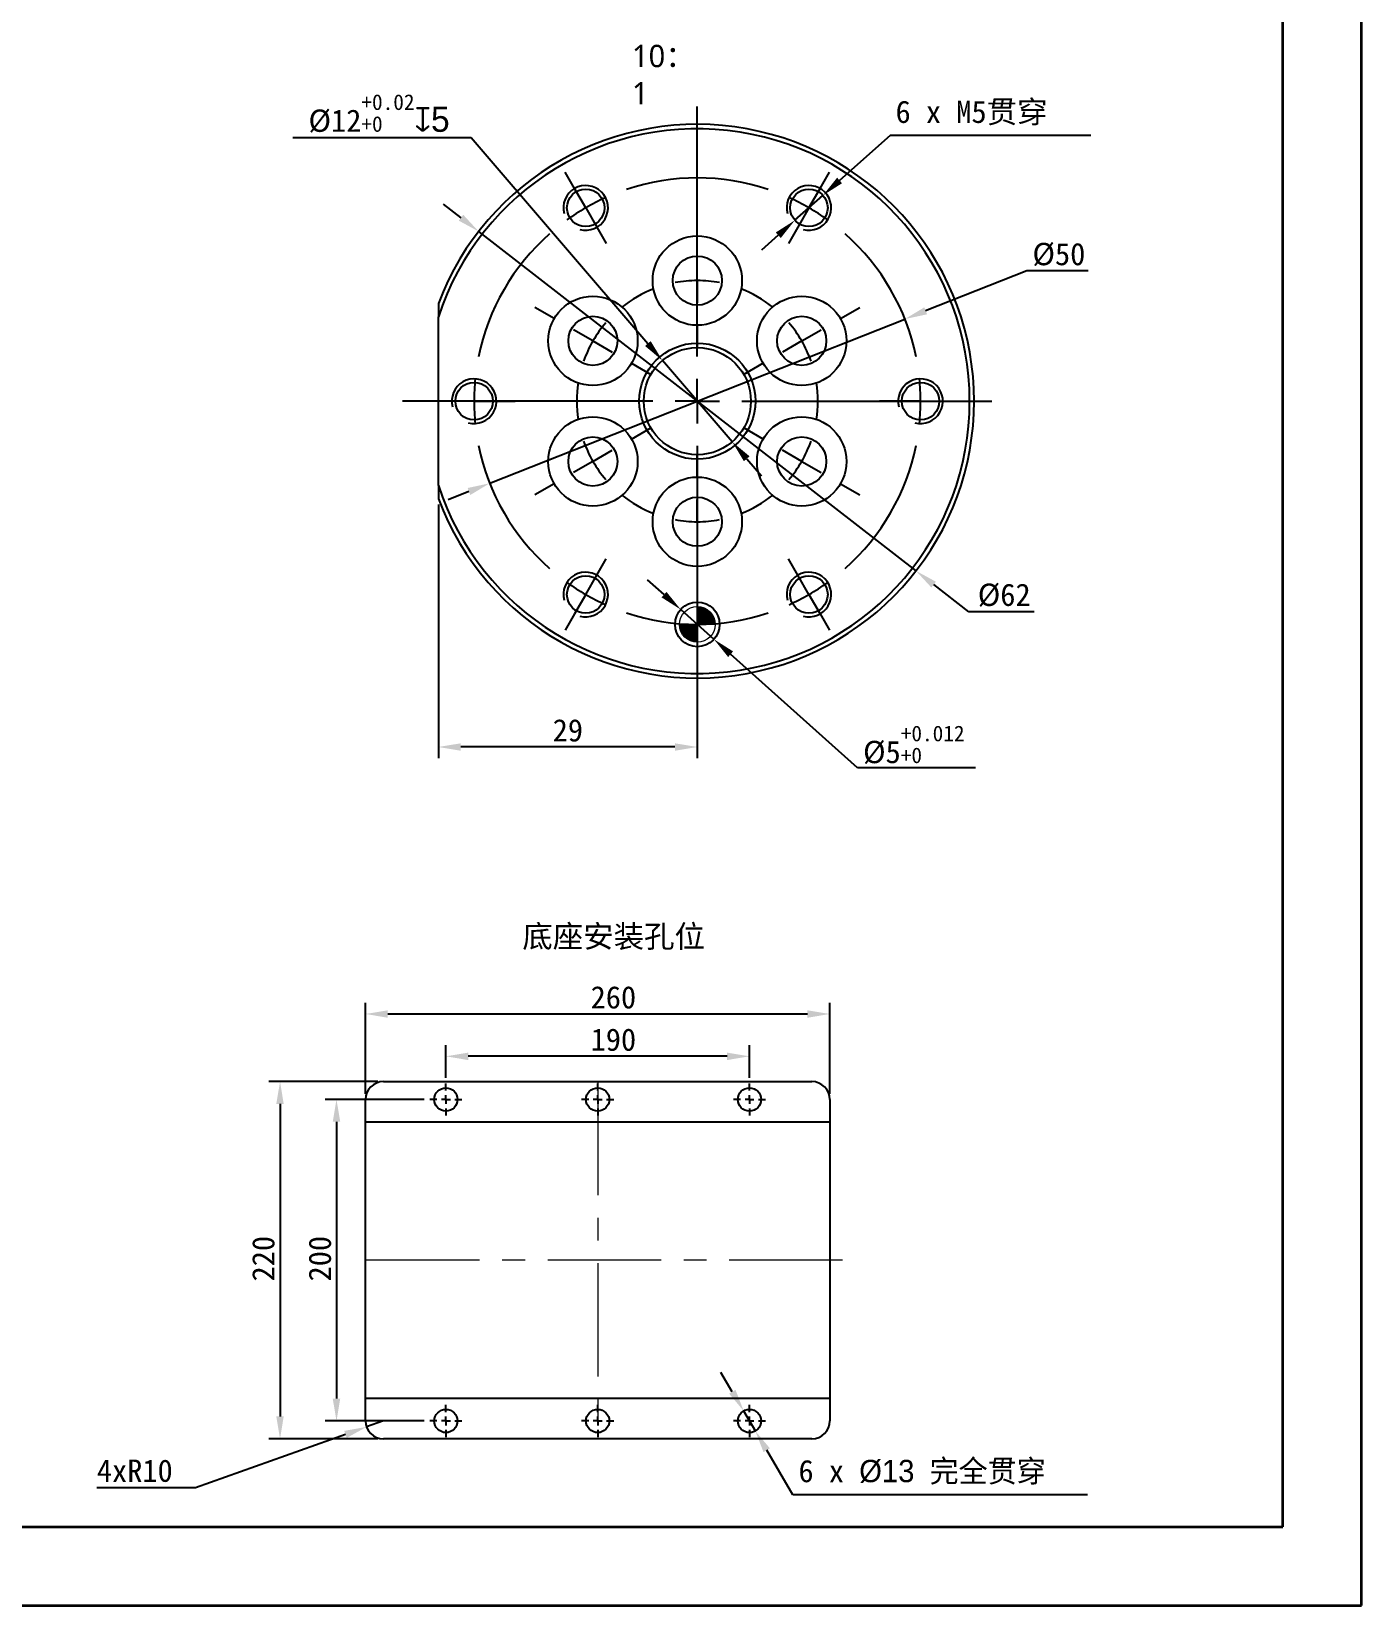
# Model space of a CAD drawing. Header units: millimetres. Extents: x 415 to 2018, y 500 to 823.
# Drawn here: x 1175.1 to 1324.1, y 507.5 to 683.8 of the extents above; entities that cross this region are included whole.
import ezdxf

# ---------------------------------------------------------------- set-up
doc = ezdxf.new("R2010")
doc.units = ezdxf.units.MM
doc.header["$PDSIZE"] = -1
doc.linetypes.add('CENTERX2', pattern=[20.32, 12.7, -2.54, 2.54, -2.54])
doc.layers.get('Defpoints').update_dxf_attribs({"lineweight": 18})
doc.layers.add('中心线层', color=1, linetype='CENTERX2')
doc.layers.add('图纸格式', color=5, linetype='Continuous')
doc.layers.add('粗实线层', color=7, linetype='Continuous', lineweight=35)
doc.styles.add('样式 1', font='')
doc.styles.get('样式 1').set_extended_font_data('微软雅黑')
doc.dimstyles.new('ISO-25', dxfattribs={"dimtxt": 2.5, "dimasz": 2.5, "dimexe": 1.25, "dimexo": 0.625, "dimtad": 1, "dimtoh": 1, "dimlfac": 10, "dimtxsty": 'Standard', "dimcen": 2.5, "dimadec": 0, "dimazin": 0, "dimtfac": 1, "dimtmove": 0, "dimatfit": 3, "dimfxl": 1, "dimarcsym": 0})

# ---------------------------------------------------------------- blocks, each defined once
blk = doc.blocks.new('*D37')
at = {"color": 0, "lineweight": -2}
for p, q in [((1212.51, 564.83), (1212.51, 575.03)), ((1264.51, 564.83), (1264.51, 575.03)), ((1215.01, 573.78), (1262.01, 573.78))]:
    blk.add_line(p, q, dxfattribs=at)
at = {"color": 0}
for points in [[(1215.01, 574.19), (1215.01, 573.36), (1212.51, 573.78)], [(1262.01, 574.19), (1262.01, 573.36), (1264.51, 573.78)]]:
    blk.add_solid(points, dxfattribs=at)
at = {"layer": 'Defpoints', "color": 0}
for p in [(1264.51, 573.78), (1212.51, 564.21), (1264.51, 564.21)]:
    blk.add_point(p, dxfattribs=at)
at = {"color": 0, "insert": (1240.27, 576.9), "char_height": 2.5, "attachment_point": 2}
blk.add_mtext('\\A1;260', dxfattribs=at)
blk = doc.blocks.new('*D38')
at = {"color": 0, "lineweight": -2}
for p, q in [((1213.89, 566.21), (1201.69, 566.21)), ((1202.94, 563.71), (1202.94, 528.71)), ((1213.89, 526.21), (1201.69, 526.21))]:
    blk.add_line(p, q, dxfattribs=at)
at = {"color": 0}
for points in [[(1202.52, 563.71), (1203.35, 563.71), (1202.94, 566.21)], [(1202.52, 528.71), (1203.35, 528.71), (1202.94, 526.21)]]:
    blk.add_solid(points, dxfattribs=at)
at = {"layer": 'Defpoints', "color": 0}
for p in [(1214.51, 566.21), (1202.94, 526.21), (1214.51, 526.21)]:
    blk.add_point(p, dxfattribs=at)
at = {"color": 0, "insert": (1199.81, 546.38), "char_height": 2.5, "attachment_point": 2, "rotation": 90}
blk.add_mtext('\\A1;220', dxfattribs=at)
blk = doc.blocks.new('*D39')
at = {"color": 0, "lineweight": -2}
for p, q in [((1219.09, 564.21), (1208.01, 564.21)), ((1209.26, 561.71), (1209.26, 530.71)), ((1219.09, 528.21), (1208.01, 528.21))]:
    blk.add_line(p, q, dxfattribs=at)
at = {"color": 0}
for points in [[(1208.84, 561.71), (1209.68, 561.71), (1209.26, 564.21)], [(1208.84, 530.71), (1209.68, 530.71), (1209.26, 528.21)]]:
    blk.add_solid(points, dxfattribs=at)
at = {"layer": 'Defpoints', "color": 0}
for p in [(1219.71, 564.21), (1209.26, 528.21), (1219.71, 528.21)]:
    blk.add_point(p, dxfattribs=at)
at = {"color": 0, "insert": (1206.14, 546.38), "char_height": 2.5, "attachment_point": 2, "rotation": 90}
blk.add_mtext('\\A1;200', dxfattribs=at)
blk = doc.blocks.new('*D40')
at = {"color": 0, "lineweight": -2}
for p, q in [((1221.51, 566.63), (1221.51, 570.29)), ((1255.51, 566.63), (1255.51, 570.29)), ((1253.01, 569.04), (1224.01, 569.04))]:
    blk.add_line(p, q, dxfattribs=at)
at = {"color": 0}
for points in [[(1224.01, 569.45), (1224.01, 568.62), (1221.51, 569.04)], [(1253.01, 569.45), (1253.01, 568.62), (1255.51, 569.04)]]:
    blk.add_solid(points, dxfattribs=at)
at = {"layer": 'Defpoints', "color": 0}
for p in [(1221.51, 569.04), (1221.51, 566.01), (1255.51, 566.01)]:
    blk.add_point(p, dxfattribs=at)
at = {"color": 0, "insert": (1240.27, 572.16), "char_height": 2.5, "attachment_point": 2}
blk.add_mtext('\\A1;190', dxfattribs=at)
blk = doc.blocks.new('*D41')
at = {"color": 0, "lineweight": -2}
for p, q in [((1214.51, 528.21), (1212.63, 527.54)), ((1193.46, 520.77), (1210.27, 526.71)), ((1182.42, 520.77), (1193.46, 520.77))]:
    blk.add_line(p, q, dxfattribs=at)
at = {"color": 0}
blk.add_solid([(1210.13, 527.1), (1210.41, 526.31), (1212.63, 527.54)], dxfattribs=at)
at = {"layer": 'Defpoints', "color": 0}
for p in [(1212.63, 527.54), (1214.51, 528.21)]:
    blk.add_point(p, dxfattribs=at)
at = {"color": 0, "insert": (1182.42, 523.89), "char_height": 2.5, "attachment_point": 1}
blk.add_mtext('\\A1;4xR10', dxfattribs=at)
blk = doc.blocks.new('*D42')
at = {"color": 0, "lineweight": -2}
for p, q in [((1253.59, 531.48), (1252.32, 533.64)), ((1254.86, 529.33), (1256.17, 527.08)), ((1260.37, 519.93), (1257.44, 524.93)), ((1293.35, 519.93), (1260.37, 519.93))]:
    blk.add_line(p, q, dxfattribs=at)
at = {"color": 0}
for points in [[(1253.95, 531.69), (1253.23, 531.27), (1254.86, 529.33)], [(1257.8, 525.14), (1257.08, 524.72), (1256.17, 527.08)]]:
    blk.add_solid(points, dxfattribs=at)
at = {"layer": 'Defpoints', "color": 0}
for p in [(1254.86, 529.33), (1256.17, 527.08)]:
    blk.add_point(p, dxfattribs=at)
at = {"color": 0, "insert": (1261, 523.85), "char_height": 2.5, "attachment_point": 1}
blk.add_mtext('\\A1;6 x {\\fGulim|b0|i0|c134|p0;%%C13} 完全贯穿', dxfattribs=at)
blk = doc.blocks.new('SW_CENTERMARKSYMBOL_10')
at = {"layer": '中心线层', "color": 0}
for p, q in [((0, 1), (0, 1.8)), ((-1, 0), (-1.8, 0)), ((0, 0), (-0.5, 0)), ((0, 0), (0, 0.5)), ((0, 0), (0, -0.5)), ((0, 0), (0.5, 0)), ((1, 0), (1.8, 0)), ((0, -1), (0, -1.8))]:
    blk.add_line(p, q, dxfattribs=at)
blk = doc.blocks.new('SW_CENTERMARKSYMBOL_11')
at = {"layer": '中心线层', "color": 0}
for p, q in [((0, 1), (0, 1.8)), ((-1, 0), (-1.8, 0)), ((0, 0), (-0.5, 0)), ((0, 0), (0, 0.5)), ((0, 0), (0, -0.5)), ((0, 0), (0.5, 0)), ((1, 0), (1.8, 0)), ((0, -1), (0, -1.8))]:
    blk.add_line(p, q, dxfattribs=at)
blk = doc.blocks.new('SW_CENTERMARKSYMBOL_12')
at = {"layer": '中心线层', "color": 0}
for p, q in [((0, 1), (0, 1.8)), ((-1, 0), (-1.8, 0)), ((0, 0), (-0.5, 0)), ((0, 0), (0, 0.5)), ((0, 0), (0, -0.5)), ((0, 0), (0.5, 0)), ((1, 0), (1.8, 0)), ((0, -1), (0, -1.8))]:
    blk.add_line(p, q, dxfattribs=at)
blk = doc.blocks.new('SW_CENTERMARKSYMBOL_13')
at = {"layer": '中心线层', "color": 0}
for p, q in [((0, 1), (0, 1.8)), ((-1, 0), (-1.8, 0)), ((0, 0), (-0.5, 0)), ((0, 0), (0, 0.5)), ((0, 0), (0, -0.5)), ((0, 0), (0.5, 0)), ((1, 0), (1.8, 0)), ((0, -1), (0, -1.8))]:
    blk.add_line(p, q, dxfattribs=at)
blk = doc.blocks.new('SW_CENTERMARKSYMBOL_14')
at = {"layer": '中心线层', "color": 0}
for p, q in [((0, 1), (0, 1.8)), ((-1, 0), (-1.8, 0)), ((0, 0), (-0.5, 0)), ((0, 0), (0, 0.5)), ((0, 0), (0, -0.5)), ((0, 0), (0.5, 0)), ((1, 0), (1.8, 0)), ((0, -1), (0, -1.8))]:
    blk.add_line(p, q, dxfattribs=at)
blk = doc.blocks.new('SW_CENTERMARKSYMBOL_15')
at = {"layer": '中心线层', "color": 0}
for p, q in [((0, 1), (0, 1.8)), ((-1, 0), (-1.8, 0)), ((0, 0), (-0.5, 0)), ((0, 0), (0, 0.5)), ((0, 0), (0, -0.5)), ((0, 0), (0.5, 0)), ((1, 0), (1.8, 0)), ((0, -1), (0, -1.8))]:
    blk.add_line(p, q, dxfattribs=at)
blk = doc.blocks.new('*D100')
at = {"layer": 'Defpoints', "color": 0}
for p in [(1220.67, 631.45), (1249.67, 614.9), (1220.67, 603.68)]:
    blk.add_point(p, dxfattribs=at)
at = {"layer": '图纸格式', "color": 0, "lineweight": -2}
for p, q in [((1220.67, 630.83), (1220.67, 602.43)), ((1249.67, 614.28), (1249.67, 602.43)), ((1247.17, 603.68), (1223.17, 603.68))]:
    blk.add_line(p, q, dxfattribs=at)
at = {"layer": '图纸格式', "color": 0}
for points in [[(1223.17, 604.09), (1223.17, 603.26), (1220.67, 603.68)], [(1247.17, 604.09), (1247.17, 603.26), (1249.67, 603.68)]]:
    blk.add_solid(points, dxfattribs=at)
at = {"layer": '图纸格式', "color": 0, "insert": (1235.17, 606.8), "char_height": 2.5, "attachment_point": 2}
blk.add_mtext('29', dxfattribs=at)
blk = doc.blocks.new('*D101')
at = {"layer": 'Defpoints', "color": 0}
for p in [(1263.74, 665.45), (1260.6, 662.66)]:
    blk.add_point(p, dxfattribs=at)
at = {"layer": '图纸格式', "color": 0, "lineweight": -2}
for p, q in [((1271.25, 672.15), (1265.6, 667.12)), ((1293.74, 672.15), (1271.25, 672.15)), ((1260.6, 662.66), (1263.74, 665.45)), ((1258.74, 660.99), (1256.87, 659.33))]:
    blk.add_line(p, q, dxfattribs=at)
at = {"layer": '图纸格式', "color": 0}
for points in [[(1265.33, 667.43), (1265.88, 666.81), (1263.74, 665.45)], [(1258.46, 661.3), (1259.02, 660.68), (1260.6, 662.66)]]:
    blk.add_solid(points, dxfattribs=at)
at = {"layer": '图纸格式', "color": 0, "insert": (1271.87, 676.06), "char_height": 2.5, "attachment_point": 1}
blk.add_mtext('6 x M5{\\fSimSun|b0|i0|c134|p2;贯穿}', dxfattribs=at)
blk = doc.blocks.new('*D102')
at = {"layer": 'Defpoints', "color": 0}
for p in [(1247.81, 619.07), (1251.53, 615.74)]:
    blk.add_point(p, dxfattribs=at)
at = {"layer": '图纸格式', "color": 0, "lineweight": -2}
for p, q in [((1245.94, 620.74), (1244.08, 622.41)), ((1247.81, 619.07), (1251.53, 615.74)), ((1267.6, 601.36), (1253.4, 614.07)), ((1280.81, 601.36), (1267.6, 601.36))]:
    blk.add_line(p, q, dxfattribs=at)
at = {"layer": '图纸格式', "color": 0}
for points in [[(1246.22, 621.05), (1245.67, 620.43), (1247.81, 619.07)], [(1253.68, 614.38), (1253.12, 613.76), (1251.53, 615.74)]]:
    blk.add_solid(points, dxfattribs=at)
at = {"layer": '图纸格式', "color": 0, "insert": (1268.23, 606.07), "char_height": 2.5, "attachment_point": 1}
blk.add_mtext('%%C5{\\H0.7x;\\S+0.012^ +0;}', dxfattribs=at)
blk = doc.blocks.new('*D103')
at = {"layer": 'Defpoints', "color": 0}
for p in [(1272.92, 651.6), (1226.42, 633.21)]:
    blk.add_point(p, dxfattribs=at)
at = {"layer": '图纸格式', "color": 0, "lineweight": -2}
for p, q in [((1286.57, 657), (1275.24, 652.52)), ((1293.45, 657), (1286.57, 657)), ((1226.42, 633.21), (1272.92, 651.6)), ((1224.1, 632.29), (1221.77, 631.37))]:
    blk.add_line(p, q, dxfattribs=at)
at = {"layer": '图纸格式', "color": 0}
for points in [[(1275.09, 652.91), (1275.4, 652.13), (1272.92, 651.6)], [(1223.95, 632.68), (1224.25, 631.9), (1226.42, 633.21)]]:
    blk.add_solid(points, dxfattribs=at)
at = {"layer": '图纸格式', "color": 0, "insert": (1287.2, 660.13), "char_height": 2.5, "attachment_point": 1}
blk.add_mtext('%%C50', dxfattribs=at)
blk = doc.blocks.new('SW_CENTERMARKSYMBOL_0')
at = {"layer": '图纸格式', "color": 0}
for p, q in [((-26.25, 2.17), (-27.3, 3.98)), ((1.25, 2.17), (2.3, 3.98)), ((-25, 0), (-26.25, 2.17)), ((0, 0), (1.25, 2.17)), ((-25, 0), (-23.75, -2.17)), ((0, 0), (-1.25, -2.17)), ((-12.5, -3.15), (-12.5, -0.65)), ((-23.75, -2.17), (-22.7, -3.98)), ((-1.25, -2.17), (-2.3, -3.98)), ((-12.5, -8.15), (-12.5, -5.65)), ((-12.5, -8.15), (-12.5, -10.65)), ((-28.52, -12.4), (-30.69, -11.15)), ((3.52, -12.4), (5.69, -11.15)), ((-24.19, -14.9), (-26.36, -13.65)), ((-12.5, -13.15), (-12.5, -15.65)), ((-0.81, -14.9), (1.36, -13.65)), ((-24.19, -14.9), (-22.03, -16.15)), ((-0.81, -14.9), (-2.97, -16.15)), ((-19.86, -17.4), (-17.7, -18.65)), ((-5.14, -17.4), (-7.3, -18.65)), ((-40, -21.65), (-42.1, -21.65)), ((-37.5, -21.65), (-40, -21.65)), ((-37.5, -21.65), (-35, -21.65)), ((-35, -21.65), (-32.9, -21.65)), ((10, -21.65), (7.9, -21.65)), ((12.5, -21.65), (10, -21.65)), ((12.5, -21.65), (15, -21.65)), ((15, -21.65), (17.1, -21.65)), ((-19.86, -25.9), (-17.7, -24.65)), ((-5.14, -25.9), (-7.3, -24.65)), ((-24.19, -28.4), (-22.03, -27.15)), ((-12.5, -30.15), (-12.5, -27.65)), ((-0.81, -28.4), (-2.97, -27.15)), ((-24.19, -28.4), (-26.36, -29.65)), ((-0.81, -28.4), (1.36, -29.65)), ((-28.52, -30.9), (-30.69, -32.15)), ((3.52, -30.9), (5.69, -32.15)), ((-12.5, -35.15), (-12.5, -32.65)), ((-12.5, -35.15), (-12.5, -37.65)), ((-23.75, -41.14), (-22.7, -39.32)), ((-12.5, -40.15), (-12.5, -42.65)), ((-1.25, -41.14), (-2.3, -39.32)), ((-25, -43.3), (-23.75, -41.14)), ((0, -43.3), (-1.25, -41.14)), ((-25, -43.3), (-26.25, -45.47)), ((0, -43.3), (1.25, -45.47)), ((-26.25, -45.47), (-27.3, -47.28)), ((1.25, -45.47), (2.3, -47.28))]:
    blk.add_line(p, q, dxfattribs=at)
for radius, start, end in [(25, 71.4592, 108.5408), (25, 120, 125.7296), (25, 114.2704, 120), (25, 60, 65.7296), (25, 54.2704, 60), (25, 131.4592, 168.5408), (25, 11.4592, 48.5408), (13.5, 90, 100.6103), (13.5, 79.3897, 90), (13.5, 111.2207, 128.7793), (13.5, 51.2207, 68.7793), (13.5, 139.3897, 150), (13.5, 30, 40.6103), (13.5, 150, 160.6103), (13.5, 19.3897, 30), (25, 174.2704, 180), (25, 0, 5.7296), (13.5, 171.2207, 188.7793), (13.5, 351.2207, 8.7793), (25, 180, 185.7296), (25, 354.2704, 0), (13.5, 199.3897, 210), (13.5, 330, 340.6103), (25, 191.4592, 228.5408), (25, 311.4592, 348.5408), (13.5, 210, 220.6103), (13.5, 319.3897, 330), (13.5, 231.2207, 248.7793), (13.5, 291.2207, 308.7793), (13.5, 259.3897, 270), (13.5, 270, 280.6103), (25, 234.2704, 240), (25, 300, 305.7296), (25, 240, 245.7296), (25, 294.2704, 300), (25, 251.4592, 288.5408)]:
    blk.add_arc((-12.5, -21.65), radius, start, end, dxfattribs=at)
blk = doc.blocks.new('SW_CENTERMARKSYMBOL_2')
at = {"layer": '图纸格式', "color": 0}
for p, q in [((0, 5), (0, 33)), ((0, 0), (0, 2.5)), ((-5, 0), (-33, 0)), ((0, 0), (-2.5, 0)), ((0, 0), (0, -2.5)), ((0, 0), (2.5, 0)), ((5, 0), (33, 0)), ((0, -5), (0, -33))]:
    blk.add_line(p, q, dxfattribs=at)
blk = doc.blocks.new('SW_DOWELSYMBOL_0')
at = {"linetype": 'Continuous', "lineweight": 0}
h = blk.add_hatch(color=0, dxfattribs=at)
edge = h.paths.add_edge_path(flags=0)
edge.add_arc((0, 0), 2, 0, 90)
edge.add_line((0, 2), (0, 0))
edge.add_line((0, 0), (2, 0))
h = blk.add_hatch(color=0, dxfattribs=at)
edge = h.paths.add_edge_path(flags=0)
edge.add_arc((0, 0), 2, 180, 270)
edge.add_line((0, -2), (0, 0))
edge.add_line((0, 0), (-2, 0))
at = {"color": 0, "linetype": 'Continuous', "lineweight": 0}
blk.add_circle((0, 0), 2, dxfattribs=at)
blk = doc.blocks.new('*D99')
at = {"color": 0, "lineweight": -2}
for p, q in [((1204.36, 671.92), (1224.33, 671.92)), ((1224.33, 671.92), (1244.13, 648.85)), ((1253.58, 637.85), (1245.76, 646.96)), ((1255.21, 635.96), (1256.84, 634.06))]:
    blk.add_line(p, q, dxfattribs=at)
at = {"color": 0}
for points in [[(1244.45, 649.13), (1243.82, 648.58), (1245.76, 646.96)], [(1255.52, 636.23), (1254.89, 635.68), (1253.58, 637.85)]]:
    blk.add_solid(points, dxfattribs=at)
at = {"layer": 'Defpoints', "color": 0}
for p in [(1245.76, 646.96), (1253.58, 637.85)]:
    blk.add_point(p, dxfattribs=at)
at = {"color": 0, "insert": (1214.03, 674.61), "char_height": 2.5, "attachment_point": 5}
blk.add_mtext('%%C12{\\H0.7x;\\S+0.02^ +0;\\fAMGDT|b0|i0|c134|p2;\\H1.60714x;x5}', dxfattribs=at)
blk = doc.blocks.new('*D104')
at = {"color": 0, "lineweight": -2}
for p, q in [((1223.21, 662.95), (1221.23, 664.48)), ((1225.18, 661.41), (1274.16, 623.4)), ((1280.09, 618.8), (1276.14, 621.86)), ((1287.38, 618.8), (1280.09, 618.8))]:
    blk.add_line(p, q, dxfattribs=at)
at = {"color": 0}
for points in [[(1223.46, 663.27), (1222.95, 662.62), (1225.18, 661.41)], [(1276.39, 622.19), (1275.88, 621.54), (1274.16, 623.4)]]:
    blk.add_solid(points, dxfattribs=at)
at = {"layer": 'Defpoints', "color": 0}
for p in [(1225.18, 661.41), (1274.16, 623.4)]:
    blk.add_point(p, dxfattribs=at)
at = {"color": 0, "insert": (1284.04, 620.67), "char_height": 2.5, "attachment_point": 5}
blk.add_mtext('%%C62', dxfattribs=at)

msp = doc.modelspace()

# ---------------------------------------------------------------- linework, layer by layer
at = {"color": 161, "linetype": 'Continuous', "lineweight": 25, "true_color": 0x67adff}
for p, q in [((1220.6714, 632.9575), (1220.6714, 651.8519)), ((1214.5134, 566.2061), (1262.5134, 566.2061)), ((1212.5134, 561.7061), (1212.5134, 564.2061)), ((1264.5134, 564.2061), (1264.5134, 561.7061)), ((1212.5134, 561.7061), (1264.5134, 561.7061)), ((1212.5134, 558.7061), (1212.5134, 561.7061)), ((1264.5134, 561.7061), (1264.5134, 558.7061)), ((1212.5134, 533.7061), (1212.5134, 558.7061)), ((1264.5134, 558.7061), (1264.5134, 533.7061)), ((1212.5134, 530.7061), (1212.5134, 533.7061)), ((1264.5134, 533.7061), (1264.5134, 530.7061)), ((1212.5134, 528.2061), (1212.5134, 530.7061)), ((1264.5134, 530.7061), (1212.5134, 530.7061)), ((1264.5134, 530.7061), (1264.5134, 528.2061)), ((1262.5134, 526.2061), (1214.5134, 526.2061))]:
    msp.add_line(p, q, dxfattribs=at)
for centre, radius in [((1237.1714, 664.0554), 2.1), ((1262.1714, 664.0554), 2.1), ((1249.6714, 655.9047), 5), ((1249.6714, 655.9047), 2.75), ((1237.98, 649.1547), 5), ((1261.3627, 649.1547), 5), ((1237.98, 649.1547), 2.75), ((1261.3627, 649.1547), 2.75), ((1249.6714, 642.4047), 6.5), ((1249.6714, 642.4047), 6), ((1224.6714, 642.4047), 2.1), ((1274.6714, 642.4047), 2.1), ((1237.98, 635.6547), 5), ((1261.3627, 635.6547), 5), ((1237.98, 635.6547), 2.75), ((1261.3627, 635.6547), 2.75), ((1249.6714, 628.9047), 5), ((1249.6714, 628.9047), 2.75), ((1237.1714, 620.7541), 2.1), ((1262.1714, 620.7541), 2.1), ((1249.6714, 617.4047), 2.5), ((1221.5134, 564.2061), 1.3), ((1238.5134, 564.2061), 1.3), ((1255.5134, 564.2061), 1.3), ((1221.5134, 528.2061), 1.3), ((1238.5134, 528.2061), 1.3), ((1255.5134, 528.2061), 1.3)]:
    msp.add_circle(centre, radius, dxfattribs=at)
for centre, radius, start, end in [((1249.6714, 642.4047), 31, 200.693541, 159.306459), ((1249.6714, 642.4047), 30.5, 198.043862, 161.956138), ((1237.1714, 664.0554), 2.5, 255, 195), ((1262.1714, 664.0554), 2.5, 255, 195), ((1224.6714, 642.4047), 2.5, 255, 195), ((1274.6714, 642.4047), 2.5, 255, 195), ((1237.1714, 620.7541), 2.5, 255, 195), ((1262.1714, 620.7541), 2.5, 255, 195), ((1214.5134, 564.2061), 2, 90, 180), ((1262.5134, 564.2061), 2, 0, 90), ((1214.5134, 528.2061), 2, 180, 270), ((1262.5134, 528.2061), 2, 270, 0)]:
    msp.add_arc(centre, radius, start, end, dxfattribs=at)
for points in [[(1220.6714, 653.3592), (1220.6714, 652.8612), (1220.6714, 652.357), (1220.6714, 651.8519)], [(1220.6714, 632.9575), (1220.6714, 632.4524), (1220.6714, 631.9501), (1220.6714, 631.4503)]]:
    msp.add_open_spline(points, degree=3, dxfattribs=at)
at = {"layer": '中心线层', "color": 0, "linetype": 'CENTERX2', "lineweight": 18}
for p, q in [((1238.5134, 566.2061), (1238.5134, 526.2061)), ((1265.9329, 546.2061), (1210.9464, 546.2061))]:
    msp.add_line(p, q, dxfattribs=at)
at = {"layer": '粗实线层'}
for p, q in [((1324.0562, 507.5396), (1324.0562, 793.2978)), ((1315.2562, 516.3396), (1315.2562, 784.4978)), ((909.587, 516.3396), (1315.2562, 516.3396)), ((900.787, 507.5396), (1324.0562, 507.5396))]:
    msp.add_line(p, q, dxfattribs=at)

# ---------------------------------------------------------------- block references
at = {"layer": '中心线层', "color": 0}
for name, p in [('SW_CENTERMARKSYMBOL_12', (1221.5134, 564.2061)), ('SW_CENTERMARKSYMBOL_11', (1238.5134, 564.2061)), ('SW_CENTERMARKSYMBOL_10', (1255.5134, 564.2061)), ('SW_CENTERMARKSYMBOL_13', (1221.5134, 528.2061)), ('SW_CENTERMARKSYMBOL_14', (1238.5134, 528.2061)), ('SW_CENTERMARKSYMBOL_15', (1255.5134, 528.2061))]:
    msp.add_blockref(name, p, dxfattribs=at)
at = {"layer": '图纸格式', "color": 0}
for name, p in [('SW_CENTERMARKSYMBOL_2', (1249.6714, 642.4047)), ('SW_CENTERMARKSYMBOL_0', (1262.1714, 664.0554))]:
    msp.add_blockref(name, p, dxfattribs=at)
at = {"layer": '图纸格式', "color": 161, "true_color": 0x67adff}
msp.add_blockref('SW_DOWELSYMBOL_0', (1249.6714, 617.4047), dxfattribs=at)

# ---------------------------------------------------------------- texts
at = {"char_height": 2.5, "attachment_point": 1, "style": '样式 1'}
for s, insert, width in [('10：1', (1242.3517, 682.3079), 8.22098), ('底座安装孔位', (1230.0675, 583.7284), 55.606101)]:
    msp.add_mtext(s, dxfattribs=dict(at, insert=insert, width=width))

# ---------------------------------------------------------------- dimensions: what is measured, and where the dimension line sits
dim = msp.add_diameter_dim_2p(p1=(1253.58, 637.8525), p2=(1245.7628, 646.957), text='%%C12{\\H0.7x;\\S+0.02^ +0;\\fAMGDT|b0|i0|c134|p2;\\H1.60714x;x5}', dimstyle='ISO-25')
dim.commit()
dim.dimension.update_dxf_attribs({"geometry": '*D99', "text_midpoint": (1214.033, 671.915), "dimtype": 163})
dim = msp.add_diameter_dim_2p(p1=(1225.1823, 661.4122), p2=(1274.1605, 623.3973), text='%%C62', dimstyle='ISO-25')
dim.commit()
dim.dimension.update_dxf_attribs({"geometry": '*D104', "text_midpoint": (1284.0436, 620.6737)})
for base, p1, p2, text, picture, middle in [((1264.5134, 573.7779), (1212.5134, 564.2061), (1264.5134, 564.2061), '260', '*D37', (1240.2746, 573.7779)), ((1221.5134, 569.038), (1255.5134, 566.0061), (1221.5134, 566.0061), '190', '*D40', (1240.2746, 569.038))]:
    dim = msp.add_linear_dim(base=base, p1=p1, p2=p2, text=text, dimstyle='ISO-25', override={"dimsah": 1, "dimtolj": 1})
    dim.commit()
    dim.dimension.update_dxf_attribs({"geometry": picture, "text_midpoint": middle, "dimtype": 160})
for base, p1, p2, text, picture, middle in [((1202.9379, 526.2061), (1214.5134, 566.2061), (1214.5134, 526.2061), '220', '*D38', (1202.9379, 546.3803)), ((1209.2605, 528.2061), (1219.7134, 564.2061), (1219.7134, 528.2061), '200', '*D39', (1209.2605, 546.3803))]:
    dim = msp.add_linear_dim(base=base, p1=p1, p2=p2, angle=90, text=text, dimstyle='ISO-25', override={"dimsah": 1, "dimtolj": 1})
    dim.commit()
    dim.dimension.update_dxf_attribs({"geometry": picture, "text_midpoint": middle, "dimtype": 160})
dim = msp.add_diameter_dim_2p(p1=(1254.8552, 529.3272), p2=(1256.1715, 527.085), text='6 x {\\fGulim|b0|i0|c134|p0;%%C13} 完全贯穿', dimstyle='ISO-25', override={"dimsah": 1, "dimtolj": 1})
dim.commit()
dim.dimension.update_dxf_attribs({"geometry": '*D42', "text_midpoint": (1277.1754, 522.2037)})
dim = msp.add_radius_dim(center=(1214.5134, 528.2061), mpoint=(1212.6277, 527.5397), text='4xR10', dimstyle='ISO-25', override={"dimsah": 1, "dimtolj": 1})
dim.commit()
dim.dimension.update_dxf_attribs({"geometry": '*D41', "text_midpoint": (1187.6269, 520.7656), "dimtype": 164})
at = {"layer": '图纸格式', "color": 0}
for p1, p2, text, picture, middle in [((1260.6041, 662.6576), (1263.7386, 665.4532), '6 x M5{\\fSimSun|b0|i0|c134|p2;贯穿}', '*D101', (1282.8078, 672.1499)), ((1226.4243, 633.2083), (1272.9184, 651.6011), '%%C50', '*D103', (1290.3231, 657.0028)), ((1247.8082, 619.0716), (1251.5346, 615.7378), '%%C5{\\H0.7x;\\S+0.012^ +0;}', '*D102', (1274.5205, 601.3618))]:
    dim = msp.add_diameter_dim_2p(p1=p1, p2=p2, text=text, dimstyle='ISO-25', dxfattribs=at)
    dim.commit()
    dim.dimension.update_dxf_attribs({"geometry": picture, "text_midpoint": middle, "dimtype": 163})
dim = msp.add_linear_dim(base=(1220.6714, 603.6776), p1=(1249.6714, 614.9047), p2=(1220.6714, 631.4503), text='29', dimstyle='ISO-25', dxfattribs=at)
dim.commit()
dim.dimension.update_dxf_attribs({"geometry": '*D100', "text_midpoint": (1235.1714, 603.6776), "dimtype": 160})

doc.saveas('drawing.dxf')
